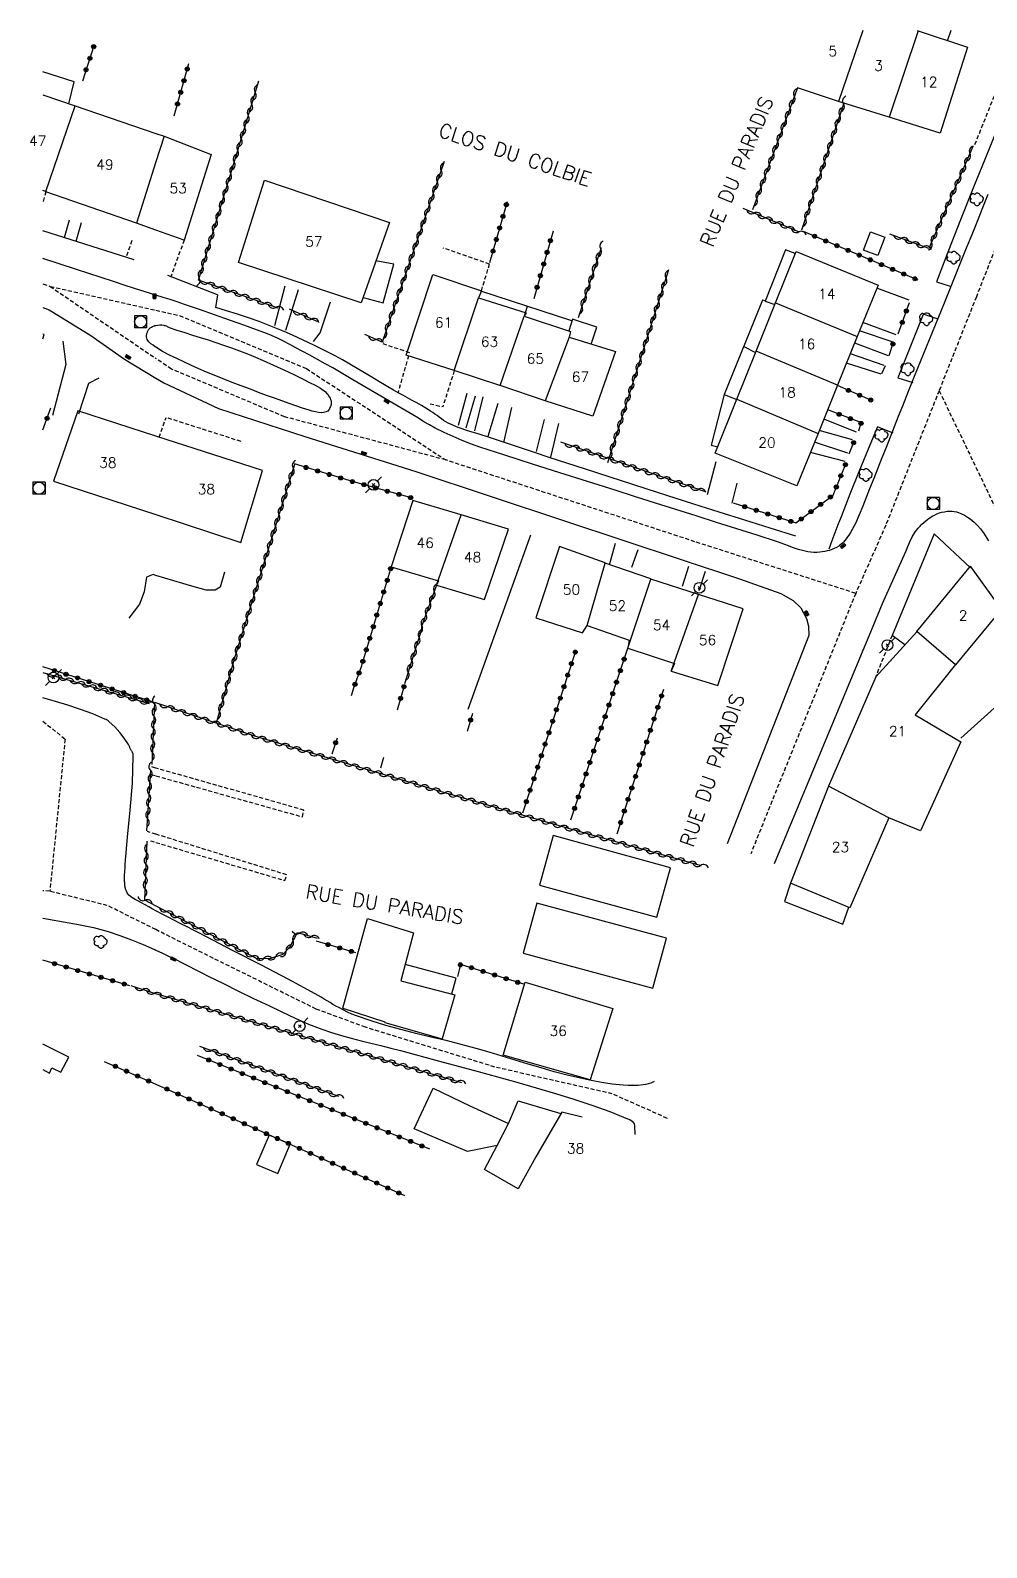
# Model space of a CAD drawing. Header units: millimetres. Extents: x 149998 to 151001, y 150999 to 152001.
# Drawn here: x 149998.4 to 150117, y 151811.9 to 152000 of the extents above; entities that cross this region are included whole.
import ezdxf
from ezdxf.enums import TextEntityAlignment as Align

# ---------------------------------------------------------------- set-up
doc = ezdxf.new("R2010")
doc.units = ezdxf.units.MM
doc.linetypes.add('DASHED', pattern=[0.75, 0.5, -0.25])
doc.layers.get('0').update_dxf_attribs({"linetype": 'CONTINUOUS'})
for name, color, linetype in [('W0001', 6, 'DASHED'), ('W0008', 7, 'CONTINUOUS'), ('W0014', 7, 'CONTINUOUS'), ('W0017', 7, 'CONTINUOUS'), ('W0101', 7, 'CONTINUOUS'), ('W0104', 1, 'CONTINUOUS'), ('W0112', 1, 'DASHED'), ('W0300', 7, 'CONTINUOUS'), ('W0310', 3, 'CONTINUOUS'), ('W0323', 7, 'CONTINUOUS'), ('W0401', 7, 'CONTINUOUS'), ('W0420', 7, 'CONTINUOUS'), ('W0473', 7, 'CONTINUOUS'), ('W0989', 7, 'CONTINUOUS'), ('W0991', 7, 'CONTINUOUS'), ('W1102', 7, 'CONTINUOUS')]:
    doc.layers.add(name, color=color, linetype=linetype)
doc.styles.get("Standard").update_dxf_attribs({"font": 'romans.shx', "width": 0.85})

# ---------------------------------------------------------------- blocks, each defined once
blk = doc.blocks.new('T420')
for p, q in [((0.75, 0.75), (-0.75, 0.75)), ((-0.75, 0.75), (-0.75, -0.75)), ((0.75, 0.75), (0.75, -0.75)), ((0.75, -0.75), (-0.75, -0.75))]:
    blk.add_line(p, q)
blk.add_ellipse((0, 0), major_axis=(-0.53, 0.53), ratio=1, start_param=3.926991, end_param=10.210176)
blk = doc.blocks.new('T401')
for p, q in [((-0.3, 0.3), (0, 0.3)), ((-0.3, -0.25), (-0.3, 0.3)), ((-0.3, 0.15), (0, 0.15)), ((-0.3, 0), (0, 0)), ((0, 0.3), (0, -0.25)), ((-0.3, -0.15), (0, -0.15)), ((-0.3, -0.25), (-0.3, -0.3)), ((-0.3, -0.3), (0, -0.3)), ((0, -0.3), (0, -0.25))]:
    blk.add_line(p, q)
blk = doc.blocks.new('T473')
for p, q in [((-0.166667, 0.166667), (0.166667, -0.166667)), ((-0.166667, -0.166667), (0.166667, 0.166667)), ((0.500001, 0.500001), (1.000002, 1.000002)), ((-1.000002, -1.000002), (-0.500001, -0.500001))]:
    blk.add_line(p, q)
blk.add_ellipse((0, 0), major_axis=(0.471405, 0.471405), ratio=1, start_param=5.4977871438, end_param=11.780972451)
blk = doc.blocks.new('T300')
for p, q in [((-0.8, 0.51), (-0.86, 0.34)), ((-0.86, 0.34), (-0.86, 0.17)), ((-0.86, 0.17), (-0.74, 0.06)), ((-0.69, 0.63), (-0.8, 0.51)), ((-0.8, -0.06), (-0.74, 0.06)), ((-0.74, 0.06), (-0.69, 0.11)), ((-0.57, 0.69), (-0.69, 0.63)), ((-0.46, 0.69), (-0.57, 0.69)), ((-0.29, 0.63), (-0.46, 0.69)), ((-0.29, 0.63), (-0.17, 0.74)), ((-0.23, 0.57), (-0.29, 0.63)), ((-0.17, 0.74), (-0.06, 0.8)), ((-0.06, 0.8), (0.06, 0.8)), ((0.06, 0.8), (0.23, 0.74)), ((0.23, 0.74), (0.34, 0.63)), ((0.34, 0.63), (0.4, 0.51)), ((0.46, 0.46), (0.34, 0.46)), ((0.4, 0.51), (0.4, 0.46)), ((0.57, 0.4), (0.46, 0.46)), ((0.57, 0.4), (0.69, 0.29)), ((0.69, 0.29), (0.74, 0.17)), ((0.74, 0.06), (0.69, -0.17)), ((0.74, 0.17), (0.74, 0.06)), ((-0.8, -0.17), (-0.8, -0.06)), ((-0.8, -0.23), (-0.8, -0.17)), ((-0.74, -0.34), (-0.8, -0.23)), ((-0.69, -0.4), (-0.74, -0.34)), ((-0.51, -0.46), (-0.69, -0.4)), ((-0.4, -0.46), (-0.51, -0.46)), ((-0.4, -0.46), (-0.34, -0.46)), ((-0.34, -0.46), (-0.34, -0.4)), ((-0.34, -0.51), (-0.34, -0.46)), ((-0.29, -0.63), (-0.34, -0.51)), ((-0.17, -0.74), (-0.29, -0.63)), ((-0.06, -0.8), (-0.17, -0.74)), ((0.06, -0.8), (-0.06, -0.8)), ((0.17, -0.74), (0.06, -0.8)), ((0.23, -0.69), (0.17, -0.74)), ((0.29, -0.46), (0.23, -0.46)), ((0.29, -0.63), (0.23, -0.69)), ((0.46, -0.4), (0.29, -0.46)), ((0.34, -0.51), (0.29, -0.63)), ((0.34, -0.51), (0.34, -0.46)), ((0.57, -0.34), (0.46, -0.4)), ((0.63, -0.29), (0.57, -0.34)), ((0.69, -0.17), (0.63, -0.29))]:
    blk.add_line(p, q)
blk = doc.blocks.new('t310o')
at = {"color": 0, "linetype": 'Continuous'}
for centre, start, end in [((-0.5, 0.38), 216.8699, 323.1304), ((0.5, -0.37), 36.8699, 143.1303)]:
    blk.add_arc(centre, 0.625, start, end, dxfattribs=at)
blk = doc.blocks.new('t323o')
at = {"color": 0, "linetype": 'Continuous'}
for radius in [0.25, 0.15]:
    blk.add_circle((0, 0), radius, dxfattribs=at)

msp = doc.modelspace()

# ---------------------------------------------------------------- linework, layer by layer
at = {"layer": 'W0001'}
for points in [[(150120.79, 151979.91), (150115.72, 151966.98), (150111.1, 151955.33)], [(150000, 151968.56), (150000.91, 151968.26)], [(150000.91, 151968.26), (150014, 151965.3)], [(150000.91, 151968.26), (150000.91, 151968.26), (150014, 151959.33)], [(150014, 151965.3), (150016.94, 151964.64), (150032.66, 151958.08), (150049.95, 151946.74)], [(150049.95, 151946.74), (150049.95, 151946.74), (150029.96, 151952.1), (150015.94, 151958.01), (150014, 151959.33)], [(150111.1, 151955.33), (150104.49, 151938.66), (150100.76, 151930.21)], [(150111.1, 151955.33), (150122.4, 151931.83), (150134.26, 151908.23), (150147.25, 151882.48), (150156.61, 151862.99), (150168.61, 151839.5), (150179.26, 151817.54), (150191.45, 151792.49), (150201.09, 151772.87), (150212.61, 151750.24), (150227.34, 151719.95), (150243.75, 151687.81), (150252.23, 151671)], [(150100.76, 151930.21), (150080.83, 151936.61), (150049.95, 151946.74)], [(150100.76, 151930.21), (150100.76, 151930.21), (150087.75, 151897.91)], [(150000, 151914.35), (150002.74, 151912.15), (150000.86, 151893.27)], [(150000.86, 151893.27), (150000, 151893.35)], [(150014, 151888.52), (150007.98, 151891.52), (150000.86, 151893.27)], [(150077.41, 151865.13), (150070.59, 151868.16), (150056.02, 151871.49), (150039.99, 151876.42), (150033.88, 151878.67), (150021.13, 151884.96), (150014, 151888.52)]]:
    msp.add_lwpolyline(points, dxfattribs=at)
at = {"layer": 'W0008'}
for points in [[(150117.15, 151979.64), (150116.48, 151977.98), (150115.81, 151976.32), (150115.14, 151974.66), (150114.47, 151973), (150113.8, 151971.34), (150113.13, 151969.68), (150112.46, 151968.02), (150111.72, 151966.2), (150110.98, 151964.37), (150110.24, 151962.55), (150109.5, 151960.72), (150108.76, 151958.9), (150108.02, 151957.07), (150107.28, 151955.25), (150106.55, 151953.42), (150106.04, 151952.14), (150105.53, 151950.86), (150105.03, 151949.57), (150104.53, 151948.29), (150104.02, 151947.01), (150103.52, 151945.72), (150103.01, 151944.44), (150102.49, 151943.16), (150102.07, 151942.08), (150101.64, 151941), (150101.2, 151939.93), (150100.72, 151938.87), (150100.54, 151938.5), (150100.34, 151938.13), (150100.13, 151937.77), (150099.91, 151937.42), (150099.76, 151937.2), (150099.6, 151936.97), (150099.43, 151936.76), (150099.25, 151936.56), (150099.11, 151936.42), (150098.97, 151936.29), (150098.81, 151936.17), (150098.65, 151936.07), (150098.38, 151935.91), (150098.09, 151935.77), (150097.8, 151935.65), (150097.5, 151935.54), (150097.21, 151935.46), (150096.92, 151935.4), (150096.62, 151935.35), (150096.32, 151935.31), (150095.94, 151935.29), (150095.56, 151935.29), (150095.18, 151935.31), (150094.81, 151935.36), (150094.32, 151935.46), (150093.84, 151935.59), (150093.37, 151935.74), (150092.91, 151935.91), (150092.45, 151936.09), (150091.99, 151936.27), (150091.53, 151936.44), (150091.06, 151936.6), (150088.55, 151937.41), (150086.03, 151938.21), (150083.52, 151939.01), (150081, 151939.81), (150078.48, 151940.6), (150075.96, 151941.39), (150073.45, 151942.19), (150070.93, 151942.98), (150067.51, 151944.07), (150064.09, 151945.15), (150060.68, 151946.24), (150057.26, 151947.34), (150056.23, 151947.67), (150055.19, 151948), (150054.15, 151948.34), (150053.12, 151948.71), (150051.98, 151949.16), (150050.85, 151949.65), (150049.73, 151950.16), (150048.62, 151950.7), (150047.92, 151951.09), (150047.23, 151951.49), (150046.54, 151951.91), (150045.85, 151952.32), (150043.37, 151953.77), (150040.88, 151955.23), (150038.4, 151956.69), (150035.92, 151958.15)], [(150014, 151967.18), (150012.69, 151967.6), (150011.37, 151968.01), (150010.06, 151968.42), (150008.75, 151968.85), (150004.16, 151970.34), (150000, 151971.71)], [(150035.92, 151958.15), (150034.98, 151958.68), (150034.03, 151959.2), (150033.09, 151959.72), (150032.14, 151960.23), (150031.37, 151960.65), (150030.61, 151961.07), (150029.84, 151961.47), (150029.06, 151961.85), (150028.06, 151962.28), (150027.05, 151962.67), (150026.03, 151963.03), (150025.01, 151963.4), (150023.15, 151964.08), (150021.28, 151964.74), (150019.41, 151965.4), (150017.54, 151966.03), (150016.66, 151966.33), (150015.77, 151966.62), (150014.89, 151966.9), (150014, 151967.18)], [(150000, 151965.64), (150000.79, 151965.35), (150005.95, 151962.19), (150010.1, 151959.25), (150014, 151956.89)], [(150014, 151960.72), (150013.99, 151960.73), (150013.98, 151960.73), (150013.97, 151960.74), (150013.96, 151960.74), (150013.95, 151960.75), (150013.95, 151960.76), (150013.94, 151960.76), (150013.93, 151960.77), (150013.65, 151960.96), (150013.38, 151961.15), (150013.12, 151961.39), (150012.93, 151961.68), (150012.87, 151961.84), (150012.86, 151962), (150012.86, 151962.16), (150012.89, 151962.32), (150012.9, 151962.41), (150012.92, 151962.5), (150012.95, 151962.58), (150012.98, 151962.67), (150013.02, 151962.75), (150013.06, 151962.83), (150013.11, 151962.91), (150013.16, 151962.98), (150013.29, 151963.11), (150013.44, 151963.22), (150013.6, 151963.3), (150013.77, 151963.37), (150013.83, 151963.39), (150013.89, 151963.4), (150013.94, 151963.42), (150014, 151963.43)], [(150014, 151963.43), (150014.25, 151963.47), (150014.5, 151963.49), (150014.75, 151963.48), (150014.99, 151963.45), (150015.08, 151963.43), (150015.17, 151963.4), (150015.26, 151963.37), (150015.34, 151963.33), (150015.42, 151963.29), (150015.5, 151963.25), (150015.58, 151963.22), (150015.67, 151963.18)], [(150015.67, 151963.18), (150016.62, 151962.85), (150017.58, 151962.53), (150018.55, 151962.22), (150019.51, 151961.92), (150020.48, 151961.62), (150021.44, 151961.31), (150022.4, 151960.99), (150023.36, 151960.65), (150024.36, 151960.28), (150025.35, 151959.89), (150026.34, 151959.48), (150027.32, 151959.07), (150028.59, 151958.51), (150029.86, 151957.93), (150031.12, 151957.33), (150032.36, 151956.7), (150033.04, 151956.36), (150033.73, 151956.02), (150034.41, 151955.64), (150035.03, 151955.18), (150035.17, 151955.03), (150035.3, 151954.88), (150035.42, 151954.71), (150035.52, 151954.54), (150035.6, 151954.39), (150035.67, 151954.23), (150035.72, 151954.06), (150035.75, 151953.88), (150035.75, 151953.75), (150035.73, 151953.63), (150035.69, 151953.5), (150035.64, 151953.38), (150035.58, 151953.23), (150035.51, 151953.08), (150035.42, 151952.93), (150035.3, 151952.81), (150035.13, 151952.71), (150034.95, 151952.65), (150034.77, 151952.61), (150034.58, 151952.59), (150034.17, 151952.61), (150033.78, 151952.7), (150033.39, 151952.81), (150033.01, 151952.92), (150032.18, 151953.17), (150031.36, 151953.45), (150030.54, 151953.74), (150029.73, 151954.03), (150028.72, 151954.39), (150027.72, 151954.75), (150026.72, 151955.12), (150025.72, 151955.5), (150024.59, 151955.92), (150023.46, 151956.35), (150022.34, 151956.79), (150021.22, 151957.24), (150020.28, 151957.64), (150019.33, 151958.04), (150018.4, 151958.46), (150017.47, 151958.9), (150016.59, 151959.32), (150015.7, 151959.74), (150014.83, 151960.2), (150014, 151960.72)], [(150014, 151956.89), (150014.99, 151956.29), (150021.78, 151953.13), (150032.45, 151949.66), (150046.25, 151945.3), (150064.64, 151939.18), (150086.35, 151931.99), (150091.5, 151930.21), (150093.02, 151929.33), (150093.94, 151928.4), (150094.65, 151927.1), (150094.92, 151926.16), (150094.97, 151924.97), (150084.84, 151899.17)], [(150090.68, 151896.71), (150102.74, 151925.63), (150104.08, 151928.93), (150105.54, 151932.17), (150106.98, 151935.41), (150107.23, 151936), (150107.48, 151936.61), (150107.75, 151937.2), (150108.08, 151937.76), (150108.28, 151938.04), (150108.5, 151938.29), (150108.74, 151938.54), (150108.98, 151938.77), (150109.21, 151938.99), (150109.44, 151939.2), (150109.69, 151939.4), (150109.95, 151939.59), (150110.23, 151939.76), (150110.52, 151939.92), (150110.82, 151940.05), (150111.14, 151940.17), (150111.46, 151940.26), (150111.79, 151940.33), (150112.12, 151940.38), (150112.46, 151940.39), (150112.72, 151940.38), (150112.98, 151940.35), (150113.24, 151940.3), (150113.49, 151940.23), (150113.88, 151940.07), (150114.26, 151939.89), (150114.63, 151939.67), (150114.97, 151939.43), (150115.43, 151939.05), (150115.85, 151938.64), (150116.25, 151938.2), (150116.61, 151937.73), (150117.24, 151936.72)], [(150014, 151890.86), (150013.56, 151891.1), (150013.12, 151891.34), (150012.68, 151891.58), (150012.24, 151891.83), (150011.84, 151892.04), (150011.43, 151892.25), (150011.03, 151892.49), (150010.67, 151892.79), (150010.54, 151892.94), (150010.43, 151893.1), (150010.34, 151893.28), (150010.27, 151893.46), (150010.19, 151893.74), (150010.16, 151894.02), (150010.14, 151894.3), (150010.13, 151894.59), (150010.12, 151894.84), (150010.12, 151895.1), (150010.13, 151895.35), (150010.15, 151895.61), (150010.16, 151895.86), (150010.18, 151896.12), (150010.2, 151896.37), (150010.21, 151896.63), (150010.47, 151899.98), (150010.81, 151903.32), (150011.09, 151906.68), (150011.2, 151910.04), (150011.2, 151910.11), (150011.2, 151910.18), (150011.19, 151910.24), (150011.18, 151910.31), (150011.15, 151910.38), (150011.12, 151910.44), (150011.09, 151910.51), (150011.05, 151910.57), (150011.01, 151910.63), (150010.98, 151910.69), (150010.94, 151910.75), (150010.91, 151910.81), (150010.87, 151910.89), (150010.83, 151910.98), (150010.79, 151911.06), (150010.76, 151911.14), (150010.72, 151911.23), (150010.68, 151911.31), (150010.64, 151911.39), (150010.59, 151911.47), (150010.08, 151912.24), (150009.52, 151912.97), (150008.9, 151913.66), (150008.23, 151914.3), (150008.1, 151914.4), (150007.96, 151914.48), (150007.82, 151914.56), (150007.67, 151914.63), (150006.18, 151915.27), (150004.65, 151915.83), (150003.1, 151916.33), (150001.54, 151916.8), (150000, 151917.24)], [(150000, 151889.94), (150000.71, 151889.81), (150002.56, 151889.49), (150004.42, 151889.15), (150006.26, 151888.77), (150008.08, 151888.29), (150009.55, 151887.81), (150011, 151887.26), (150012.42, 151886.67), (150013.83, 151886.05), (150013.88, 151886.03), (150013.92, 151886.01), (150013.96, 151886), (150014, 151885.98)], [(150075.78, 151869.68), (150075.36, 151869.49), (150075.05, 151869.4), (150074.74, 151869.34), (150074.43, 151869.29), (150073.8, 151869.22), (150073.17, 151869.19), (150072.55, 151869.2), (150071.92, 151869.23), (150070.59, 151869.36), (150069.26, 151869.56), (150067.95, 151869.81), (150066.64, 151870.09), (150065, 151870.48), (150063.37, 151870.91), (150061.75, 151871.37), (150060.14, 151871.86), (150058.53, 151872.35), (150056.92, 151872.84), (150055.31, 151873.33), (150053.7, 151873.79), (150051.84, 151874.29), (150049.98, 151874.76), (150048.11, 151875.21), (150046.25, 151875.66), (150044.38, 151876.14), (150042.53, 151876.65), (150040.68, 151877.21), (150038.86, 151877.83), (150038.31, 151878.06), (150037.77, 151878.3), (150037.23, 151878.57), (150036.7, 151878.85), (150036.33, 151879.05), (150035.96, 151879.26), (150035.59, 151879.48), (150035.22, 151879.7), (150034.86, 151879.92), (150034.49, 151880.14), (150034.13, 151880.36), (150033.76, 151880.57), (150030.39, 151882.39), (150027, 151884.16), (150023.6, 151885.91), (150020.2, 151887.67), (150019.43, 151888.07), (150018.65, 151888.47), (150017.87, 151888.86), (150017.1, 151889.26), (150016.32, 151889.65), (150015.54, 151890.05), (150014.77, 151890.45), (150014, 151890.86)], [(150014, 151885.98), (150014.83, 151885.6), (150015.64, 151885.21), (150016.46, 151884.81), (150017.27, 151884.4), (150018.07, 151883.99), (150018.88, 151883.58), (150019.69, 151883.17), (150020.5, 151882.77), (150022.37, 151881.84), (150024.24, 151880.91), (150026.11, 151879.99), (150028, 151879.1), (150029.63, 151878.33), (150031.26, 151877.55), (150032.91, 151876.82), (150034.59, 151876.17), (150035.79, 151875.76), (150037, 151875.4), (150038.22, 151875.06), (150039.45, 151874.75), (150040.67, 151874.45), (150041.9, 151874.15), (150043.12, 151873.84), (150044.34, 151873.52), (150049.15, 151872.22), (150053.96, 151870.94), (150058.77, 151869.62), (150063.54, 151868.2), (150065.8, 151867.49), (150068.04, 151866.76), (150070.27, 151865.97), (150072.47, 151865.08), (150072.62, 151865.03), (150072.78, 151864.97), (150072.94, 151864.88), (150073.07, 151864.76), (150073.19, 151864.61), (150073.29, 151864.43), (150073.35, 151864.24), (150073.37, 151863.11)]]:
    msp.add_lwpolyline(points, dxfattribs=at)
at = {"layer": 'W0014'}
for points in [[(150121.93, 151996.45), (150120.63, 151993.39), (150119.35, 151990.33), (150118.09, 151987.26), (150116.84, 151984.19), (150115.29, 151980.36), (150113.77, 151976.53), (150112.26, 151972.69), (150110.77, 151968.84)], [(150011.33, 151971.56), (150000, 151975.15)], [(150021.64, 151967.23), (150015.48, 151969.62)], [(150110.77, 151968.84), (150112.48, 151968.29)], [(150021.42, 151965.63), (150021.67, 151967.23)], [(150093.33, 151937.3), (150090.16, 151938.28), (150087, 151939.26), (150083.84, 151940.26), (150080.68, 151941.26), (150076.2, 151942.7), (150071.72, 151944.14), (150067.25, 151945.6), (150062.78, 151947.06), (150060.93, 151947.68), (150059.07, 151948.29), (150057.21, 151948.91), (150055.36, 151949.54), (150054.08, 151949.94), (150052.78, 151950.33), (150051.49, 151950.77), (150050.25, 151951.31), (150049.95, 151951.47), (150049.67, 151951.65), (150049.4, 151951.84), (150049.13, 151952.04), (150048.86, 151952.24), (150048.6, 151952.44), (150048.33, 151952.63), (150048.05, 151952.81), (150047.49, 151953.16), (150046.92, 151953.49), (150046.34, 151953.81), (150045.76, 151954.13), (150045.19, 151954.44), (150044.61, 151954.76), (150044.03, 151955.08), (150043.46, 151955.4), (150042.55, 151955.93), (150041.65, 151956.47), (150040.76, 151957.01), (150039.86, 151957.55), (150038.96, 151958.09), (150038.06, 151958.62), (150037.14, 151959.14), (150036.22, 151959.64), (150034.92, 151960.32), (150033.6, 151960.97), (150032.27, 151961.6), (150030.92, 151962.21), (150029.9, 151962.66), (150028.88, 151963.08), (150027.84, 151963.5), (150026.8, 151963.89), (150025.47, 151964.36), (150024.12, 151964.81), (150022.77, 151965.23), (150021.42, 151965.63)], [(150109.13, 151964.79), (150105.97, 151956.93)], [(150110.98, 151964.19), (150109.13, 151964.81)], [(150105.97, 151956.93), (150107.83, 151956.33)], [(150103.47, 151950.85), (150102.3, 151948.08), (150101.16, 151945.29), (150100.03, 151942.5), (150098.94, 151939.7), (150098.55, 151938.7), (150098.18, 151937.7), (150097.81, 151936.7), (150097.45, 151935.69)], [(150105.4, 151950.05), (150103.47, 151950.85)]]:
    msp.add_lwpolyline(points, dxfattribs=at)
at = {"layer": 'W0017'}
for points in [[(150002.69, 151974.3), (150003.3, 151976.53)], [(150004.11, 151973.85), (150004.8, 151976.19)], [(150028.77, 151963.41), (150030.03, 151968.31)], [(150031.65, 151967.84), (150030.08, 151962.81)], [(150107.38, 151966.57), (150103.38, 151968.02)], [(150033.53, 151961.41), (150034.38, 151962.49), (150035.65, 151966.35)], [(150105.77, 151962.26), (150101.66, 151963.77)], [(150002.45, 151961.47), (150002.82, 151958.56), (150001.17, 151952.27)], [(150105.4, 151961.33), (150101.24, 151962.77)], [(150104.3, 151958.47), (150100.1, 151959.91)], [(150104.81, 151959.64), (150100.64, 151961.24)], [(150103.9, 151957.36), (150099.63, 151958.75)], [(150006.91, 151956.88), (150005.65, 151956.23), (150004.43, 151952.4)], [(150052.57, 151955), (150051.48, 151951.03)], [(150053.58, 151954.67), (150052.43, 151950.7)], [(150053.55, 151950.37), (150054.56, 151954.56)], [(150055.19, 151949.7), (150056.43, 151953.78)], [(150057.14, 151948.89), (150058.15, 151953.25)], [(150061.19, 151947.78), (150062.18, 151951.78)], [(150062.96, 151947.09), (150063.94, 151951.25)], [(150100.36, 151949.22), (150096.25, 151950.4)], [(150100.86, 151950.2), (150096.81, 151951.8)], [(150099.78, 151947.59), (150095.66, 151948.96)], [(150082.39, 151942.45), (150083.45, 151946.56)], [(150099.46, 151946.56), (150095.14, 151947.67)], [(150085.46, 151941.37), (150086.08, 151943.87)], [(150070.23, 151933.76), (150070.98, 151936.43)], [(150073.75, 151935.62), (150072.98, 151933.41)], [(150079.3, 151931.08), (150080.09, 151933.57)], [(150014, 151932.44), (150013.66, 151932.55), (150012.84, 151932.2), (150012.53, 151930.4), (150011.98, 151928.88), (150010.66, 151927.14)], [(150022.49, 151932.84), (150021.96, 151930.99), (150021.36, 151930.59), (150020.22, 151930.62), (150018.45, 151931.09), (150014, 151932.44)], [(150081.34, 151930.55), (150082.15, 151932.95)], [(150124.54, 151921.41), (150121.7, 151919.35), (150113.8, 151912.27)]]:
    msp.add_lwpolyline(points, dxfattribs=at)
at = {"layer": 'W0101'}
for points in [[(150108.49, 151999.96), (150114.63, 151997.9), (150111.23, 151987.24), (150104.92, 151989.22)], [(150108.38, 152000), (150108.49, 151999.96)], [(150000, 151992), (150003.98, 151990.64)], [(150098.61, 151991.2), (150093.53, 151992.86)], [(150003.98, 151990.64), (150014, 151987.22)], [(150104.92, 151989.22), (150098.61, 151991.2)], [(150014, 151987.22), (150015.01, 151986.87)], [(150015.01, 151986.87), (150020.86, 151984.61), (150017.53, 151974.01)], [(150000.35, 151980.02), (150000, 151980.14)], [(150011.59, 151976.09), (150000.37, 151980), (150000.35, 151980.02)], [(150014, 151975.24), (150011.59, 151976.09)], [(150017.53, 151974.01), (150014, 151975.24)], [(150090.82, 151966.21), (150093.37, 151972.59), (150103.55, 151968.43)], [(150050.98, 151957.82), (150050.98, 151957.85), (150045.05, 151959.74), (150048.33, 151969.75), (150054.36, 151967.71), (150053.98, 151966.85)], [(150103.55, 151968.43), (150100.96, 151962.05)], [(150053.98, 151966.85), (150059.9, 151964.99), (150059.68, 151964.56)], [(150088.41, 151960.22), (150090.82, 151966.21)], [(150059.68, 151964.56), (150065.4, 151962.68), (150065.23, 151961.95)], [(150000.15, 151962.29), (150000, 151962.34)], [(150000, 151961.75), (150000.15, 151962.29)], [(150065.23, 151961.95), (150070.97, 151960.17), (150068.18, 151952.16)], [(150100.96, 151962.05), (150098.52, 151956.02)], [(150086.02, 151954.26), (150088.41, 151960.22)], [(150056.69, 151955.96), (150056.66, 151955.96), (150050.98, 151957.82)], [(150062.28, 151954.06), (150056.69, 151955.96)], [(150098.52, 151956.02), (150096.09, 151950.01)], [(150068.18, 151952.16), (150062.28, 151954.06)], [(150096.09, 151950.01), (150093.47, 151943.53), (150083.35, 151947.6), (150086.02, 151954.26)], [(150014, 151949.7), (150004.32, 151952.84), (150001.31, 151944.13), (150014, 151939.98)], [(150027.22, 151945.42), (150014, 151949.7)], [(150014, 151939.98), (150024.54, 151936.53), (150027.22, 151945.42)], [(150045.87, 151941.72), (150043.18, 151933.48), (150049.03, 151931.74), (150048.8, 151931.22)], [(150051.83, 151939.93), (150045.87, 151941.72)], [(150057.7, 151938.16), (150051.83, 151939.93)], [(150048.8, 151931.22), (150054.76, 151929.46), (150057.7, 151938.16)], [(150064.03, 151936.03), (150061.12, 151927.16), (150066.91, 151925.32), (150067.46, 151926.24)], [(150069.72, 151933.94), (150069.72, 151933.99), (150064.03, 151936.03)], [(150075.37, 151931.97), (150075.37, 151932), (150069.72, 151933.94)], [(150108.34, 151925.48), (150115.01, 151933.58)], [(150118.83, 151928.25), (150115.01, 151933.58)], [(150081.29, 151930.07), (150075.37, 151931.97)], [(150086.8, 151928.29), (150081.29, 151930.07)], [(150077.89, 151920.58), (150083.66, 151918.77), (150086.8, 151928.29)], [(150118.83, 151928.25), (150113.13, 151921.34)], [(150067.46, 151926.24), (150072.68, 151924.39), (150072.51, 151923.41)], [(150103.24, 151919.88), (150108.34, 151925.45), (150108.34, 151925.48)], [(150072.51, 151923.41), (150078.31, 151921.51), (150077.89, 151920.58)], [(150113.13, 151921.34), (150113.13, 151921.37), (150108.14, 151915.14), (150113.79, 151911.81), (150108.8, 151900.77), (150104.86, 151902.4)], [(150103.24, 151919.88), (150097.4, 151906.3)], [(150097.4, 151906.3), (150092.69, 151894.28)], [(150104.86, 151902.4), (150100.05, 151891.22), (150092.69, 151894.28)], [(150057.07, 151872.95), (150059.79, 151882.03), (150070.67, 151878.74), (150067.84, 151869.91)], [(150067.84, 151869.91), (150057.07, 151872.95)], [(150066.84, 151865.26), (150064.33, 151865.9), (150061.11, 151860.36), (150061.11, 151860.36)], [(150061.11, 151860.36), (150061.11, 151860.36), (150058.9, 151856.41)]]:
    msp.add_lwpolyline(points, dxfattribs=at)
msp.add_lwpolyline([(150039.46, 151966.23), (150024.23, 151971.24), (150027.48, 151981.42), (150042.95, 151976.16)], close=True, dxfattribs=at)
at = {"layer": 'W0104'}
for points in [[(150003.2, 151990.9), (150003.89, 151993.6), (150000, 151994.85)], [(150093.26, 151972.32), (150092.07, 151972.78), (150089.55, 151966.42)], [(150039.7, 151966.9), (150042.18, 151966.23), (150043.52, 151971.03), (150041.28, 151971.41), (150041.28, 151971.41)], [(150067.96, 151961.1), (150068.66, 151963.2), (150065.64, 151964.18), (150065.58, 151963.97), (150054.3, 151967.67)], [(150060.05, 151965.78), (150059.68, 151964.56)], [(150089.55, 151966.42), (150089.55, 151966.48), (150089.22, 151966.56), (150084.45, 151954.84)], [(150089.55, 151966.42), (150090.74, 151966.03)], [(150065.64, 151964.18), (150065.2, 151962.74)], [(150086.88, 151960.82), (150088.36, 151960.08)], [(150084.45, 151954.84), (150082.84, 151948.59), (150083.67, 151948.38)], [(150084.45, 151954.84), (150086.01, 151954.23)], [(150115.01, 151933.58), (150115, 151933.37), (150110.47, 151937.57), (150105.27, 151924.98)], [(150106.85, 151923.82), (150105.27, 151924.98)], [(150092.69, 151894.28), (150091.95, 151892.02), (150099.15, 151889.2), (150099.89, 151891.29)], [(150037.18, 151878.8), (150040.24, 151889.9), (150045.94, 151888.14), (150044.39, 151882.18), (150051.08, 151880.46), (150049.51, 151874.99)], [(150050.68, 151880.56), (150051.24, 151882.52), (150044.92, 151884.22)], [(150037.18, 151878.8), (150042.38, 151877.11)], [(150042.38, 151877.01), (150042.38, 151877.11)], [(150042.38, 151877.01), (150049.51, 151874.99)], [(150000, 151871.2), (150000.83, 151870.71), (150001.1, 151871.37), (150002.2, 151870.86), (150003.23, 151872.7), (150000, 151874.34)], [(150056.32, 151861.75), (150052.63, 151861), (150046.01, 151863.84), (150048.36, 151868.87), (150052.93, 151866.7), (150057.71, 151864.51)], [(150056.32, 151861.75), (150057.71, 151864.51), (150058.91, 151867.32), (150064.22, 151865.72), (150064.22, 151865.72)], [(150058.9, 151856.41), (150058.9, 151856.41), (150054.74, 151858.8), (150056.32, 151861.75)]]:
    msp.add_lwpolyline(points, dxfattribs=at)
for points in [[(150104.36, 151974.38), (150103.5, 151972.07), (150101.73, 151972.73), (150102.59, 151975.04)], [(150077.79, 151896.19), (150063.24, 151900.2), (150061.55, 151894.05), (150076.1, 151890.05)], [(150077.3, 151887.48), (150061.23, 151891.82), (150059.55, 151885.6), (150075.63, 151881.26)], [(150029.11, 151858.29), (150030.67, 151861.94), (150028.04, 151863.06), (150026.48, 151859.41)]]:
    msp.add_lwpolyline(points, close=True, dxfattribs=at)
at = {"layer": 'W0112'}
for points in [[(150115.54, 151985.84), (150118.54, 151993.35)], [(150000.38, 151979.99), (150000, 151978.75)], [(150011.03, 151973.93), (150010.33, 151971.97)], [(150017.5, 151974.01), (150015.88, 151969.52)], [(150054.36, 151967.71), (150055.37, 151971.03), (150049.63, 151973)], [(150042.12, 151961.16), (150045.46, 151960.08)], [(150045.33, 151959.67), (150044.02, 151955.15)], [(150051, 151957.82), (150049.57, 151953.33)], [(150014.43, 151949.56), (150015.26, 151952.01)], [(150024.56, 151949.03), (150015.26, 151952.01)], [(150047.99, 151953.72), (150049.49, 151953.36)], [(150105.27, 151924.98), (150103.24, 151919.88)], [(150014, 151908.55), (150013.42, 151908.71)], [(150013.42, 151907.76), (150014, 151907.59)], [(150014, 151907.59), (150032.16, 151902.51), (150032.36, 151903.33), (150014, 151908.55)], [(150014, 151900.35), (150012.95, 151900.67)], [(150013.33, 151899.53), (150014, 151899.33)], [(150014, 151899.33), (150030, 151894.61), (150030.22, 151895.32), (150014, 151900.35)]]:
    msp.add_lwpolyline(points, dxfattribs=at)
at = {"layer": 'W0300'}
msp.add_lwpolyline([(150060.44, 151937.44), (150052.67, 151915.83)], dxfattribs=at)
at = {"layer": 'W0310'}
for points in [[(150112.56, 152000), (150112.11, 151998.66)], [(150029.16, 151965.57), (150019.28, 151969.05), (150026.76, 151993.73)], [(150093.53, 151992.89), (150087.97, 151977.75)], [(150099.28, 151990.99), (150094.06, 151975.22)], [(150115.3, 151985.6), (150109.83, 151972.95), (150104.99, 151974.75)], [(150049.76, 151983.75), (150042.04, 151961.35)], [(150093.8, 151974.97), (150086.8, 151977.93)], [(150069.19, 151973.06), (150066.34, 151964.35)], [(150077.56, 151970.31), (150069.99, 151946.4)], [(150034.1, 151963.86), (150030.57, 151965.43)], [(150042.04, 151961.35), (150039.92, 151962.29)], [(150082.02, 151942.82), (150064.21, 151948.94)], [(150031.18, 151946.2), (150023.81, 151922.34), (150021.48, 151914.13)], [(150048.8, 151931.22), (150046.94, 151926.11), (150046.94, 151925.73), (150044.83, 151919.01)], [(150000, 151920.4), (150013.17, 151916.55)], [(150014, 151916.63), (150013.82, 151916.69), (150013.51, 151908.98)], [(150081.66, 151896.44), (150066.02, 151900.8), (150049.42, 151905.62), (150026.28, 151912.49), (150014, 151916.63)], [(150013.35, 151908.27), (150012.86, 151900.79)], [(150012.88, 151899.48), (150012.59, 151892.2), (150014, 151891.47)], [(150014, 151891.47), (150026.44, 151884.97), (150028.13, 151884.96), (150029.77, 151885.49), (150030.67, 151886.44), (150031.58, 151888.18), (150034, 151887.46)], [(150014, 151880.57), (150013.83, 151880.62), (150010.95, 151881.57)], [(150051.94, 151869.55), (150014, 151880.57)], [(150036.68, 151867.83), (150019.44, 151874.04)]]:
    msp.add_lwpolyline(points, dxfattribs=at)
at = {"layer": 'W0323'}
for points in [[(150006.32, 151998.06), (150004.89, 151993.69)], [(150016.27, 151989.42), (150018.09, 151995.9)], [(150057.55, 151978.75), (150055.38, 151971.18)], [(150063.25, 151975.09), (150060.85, 151966.71)], [(150108.51, 151969.03), (150094.29, 151975.07)], [(150106.02, 151962.38), (150107.43, 151966.27)], [(150104.9, 151959.69), (150105.45, 151961.35)], [(150103.99, 151957.46), (150104.46, 151958.47)], [(150102.64, 151954.16), (150098.5, 151955.96)], [(150000, 151950.49), (150000.99, 151953.2)], [(150101.13, 151950.34), (150101.44, 151951.35), (150101.41, 151951.38), (150097.3, 151952.94)], [(150099.95, 151947.49), (150100.61, 151949.15)], [(150045.68, 151942.05), (150038.5, 151944.03), (150031.18, 151946.25)], [(150085.57, 151941.41), (150093.35, 151938.93), (150097.95, 151942.39), (150099.56, 151946.35)], [(150043.18, 151933.48), (150039.46, 151921.11), (150038.52, 151918.44), (150038.21, 151917.51)], [(150066.02, 151923.02), (150059.47, 151902.95)], [(150065.44, 151902.12), (150072.51, 151923.41)], [(150013.58, 151916.77), (150000, 151921.09)], [(150044.83, 151918.88), (150043.93, 151915.74)], [(150076.94, 151918.3), (150071.16, 151900.37)], [(150053.26, 151915.33), (150052.59, 151913.07)], [(150036.46, 151912.24), (150035.81, 151910.28)], [(150042.24, 151909.86), (150041.86, 151908.54)], [(150038.78, 151885.66), (150033.91, 151887.09)], [(150010.79, 151881.56), (150000, 151884.72)], [(150059.73, 151881.72), (150051.77, 151884.22), (150051.4, 151882.7)], [(150047.98, 151861.31), (150019.16, 151872.92)], [(150007.61, 151872.19), (150014, 151869.36)], [(150014, 151869.36), (150020.03, 151866.68), (150044.81, 151855.58)]]:
    msp.add_lwpolyline(points, dxfattribs=at)
at = {"layer": 'W1102'}
for points in [[(150101.64, 152000), (150098.61, 151991.2)], [(150108.49, 151999.96), (150104.92, 151989.22)], [(150000.35, 151980.02), (150003.98, 151990.64)], [(150015.01, 151986.87), (150014, 151983.68)], [(150014, 151983.68), (150011.59, 151976.09)], [(150050.98, 151957.82), (150053.98, 151966.85)], [(150090.82, 151966.21), (150100.96, 151962.05)], [(150056.69, 151955.96), (150059.68, 151964.56)], [(150065.23, 151961.95), (150062.28, 151954.06)], [(150098.52, 151956.02), (150088.41, 151960.22)], [(150086.02, 151954.26), (150096.09, 151950.01)], [(150048.8, 151931.22), (150051.83, 151939.93)], [(150067.46, 151926.24), (150069.72, 151933.94)], [(150072.51, 151923.41), (150075.37, 151931.97)], [(150077.89, 151920.58), (150081.29, 151930.07)], [(150113.13, 151921.34), (150108.34, 151925.48)], [(150104.86, 151902.4), (150097.4, 151906.3)]]:
    msp.add_lwpolyline(points, dxfattribs=at)

# ---------------------------------------------------------------- block references
at = {"layer": 'W0300'}
for p in [(150115.81, 151979.04), (150112.92, 151971.82), (150109.55, 151964.19), (150107.23, 151957.99), (150103.99, 151949.77), (150102.04, 151944.88), (150007.19, 151886.99)]:
    msp.add_blockref('T300', p, dxfattribs=at)
at = {"layer": 'W0310'}
for p, rotation in [((150026.33, 151992.29), 73.11768882687393), ((150025.89, 151990.86), 73.11768882687393), ((150092.62, 151990.42), 249.838802324928), ((150093.14, 151991.83), 249.838802324928), ((150099.24, 151990.88), 251.6981295102381), ((150025.46, 151989.42), 73.11768882687393), ((150092.1, 151989.01), 249.838802324928), ((150098.77, 151989.46), 251.6981295102381), ((150025.02, 151987.98), 73.11768882687393), ((150091.59, 151987.6), 249.838802324928), ((150097.83, 151986.61), 251.6981295102381), ((150098.3, 151988.03), 251.6981295102381), ((150024.15, 151985.11), 73.11768882687393), ((150024.59, 151986.55), 73.11768882687393), ((150090.55, 151984.79), 249.838802324928), ((150091.07, 151986.19), 249.838802324928), ((150097.36, 151985.19), 251.6981295102381), ((150114.92, 151984.73), 246.6491189107444), ((150023.71, 151983.68), 73.11768882687393), ((150090.04, 151983.38), 249.838802324928), ((150096.89, 151983.76), 251.6981295102381), ((150114.33, 151983.35), 246.6491189107444), ((150023.28, 151982.24), 73.11768882687393), ((150048.88, 151981.21), 250.9919575995937), ((150049.37, 151982.62), 250.9919575995937), ((150089.52, 151981.97), 249.838802324928), ((150096.42, 151982.34), 251.6981295102381), ((150113.73, 151981.97), 246.6491189107444), ((150022.41, 151979.37), 73.11768882687393), ((150022.84, 151980.81), 73.11768882687393), ((150048.39, 151979.79), 250.9919575995937), ((150088.48, 151979.15), 249.838802324928), ((150089, 151980.56), 249.838802324928), ((150095.47, 151979.49), 251.6981295102381), ((150095.95, 151980.91), 251.6981295102381), ((150112.54, 151979.22), 246.6491189107444), ((150113.14, 151980.6), 246.6491189107444), ((150021.97, 151977.94), 73.11768882687393), ((150047.9, 151978.37), 250.9919575995937), ((150095, 151978.07), 251.6981295102381), ((150111.95, 151977.84), 246.6491189107444), ((150021.54, 151976.5), 73.11768882687393), ((150046.93, 151975.53), 250.9919575995937), ((150047.41, 151976.95), 250.9919575995937), ((150088.18, 151977.35), 157.0398965344517), ((150089.56, 151976.76), 157.0398965344517), ((150090.94, 151976.18), 157.0398965344517), ((150094.53, 151976.64), 251.6981295102381), ((150111.35, 151976.47), 246.6491189107444), ((150020.67, 151973.63), 73.11768882687393), ((150021.1, 151975.07), 73.11768882687393), ((150046.44, 151974.11), 250.9919575995937), ((150092.32, 151975.59), 157.0398965344517), ((150093.71, 151975.01), 157.0398965344517), ((150106.4, 151974.23), 159.5582034415312), ((150110.17, 151973.71), 246.6491189107444), ((150110.76, 151975.09), 246.6491189107444), ((150020.23, 151972.2), 73.11768882687393), ((150045.95, 151972.7), 250.9919575995937), ((150069.14, 151972.9), 251.8652580695646), ((150107.81, 151973.7), 159.5582034415312), ((150109.21, 151973.18), 159.5582034415312), ((150019.79, 151970.76), 73.11768882687393), ((150044.97, 151969.86), 250.9919575995937), ((150045.46, 151971.28), 250.9919575995937), ((150068.2, 151970.05), 251.8652580695646), ((150068.67, 151971.48), 251.8652580695646), ((150019.36, 151969.33), 73.11768882687393), ((150020.42, 151968.65), 160.5848303662493), ((150044.48, 151968.44), 250.9919575995937), ((150067.74, 151968.63), 251.8652580695646), ((150076.78, 151967.85), 252.4201334452538), ((150077.24, 151969.28), 252.4201334452538), ((150021.84, 151968.15), 160.5848303662493), ((150023.25, 151967.65), 160.5848303662493), ((150024.67, 151967.15), 160.5848303662493), ((150026.08, 151966.66), 160.5848303662493), ((150043.99, 151967.02), 250.9919575995937), ((150067.27, 151967.2), 251.8652580695646), ((150076.33, 151966.42), 252.4201334452538), ((150027.5, 151966.16), 160.5848303662493), ((150028.91, 151965.66), 160.5848303662493), ((150031.94, 151964.82), 156.081162076999), ((150043.02, 151964.19), 250.9919575995937), ((150043.51, 151965.61), 250.9919575995937), ((150066.8, 151965.78), 251.8652580695646), ((150075.88, 151964.99), 252.4201334452538), ((150033.31, 151964.21), 156.081162076999), ((150042.53, 151962.77), 250.9919575995937), ((150074.97, 151962.13), 252.4201334452538), ((150075.43, 151963.56), 252.4201334452538), ((150041.29, 151961.68), 156.1854192942556), ((150074.52, 151960.7), 252.4201334452538), ((150074.07, 151959.27), 252.4201334452538), ((150073.61, 151957.84), 252.4201334452538), ((150072.71, 151954.98), 252.4201334452538), ((150073.16, 151956.41), 252.4201334452538), ((150072.25, 151953.55), 252.4201334452538), ((150071.8, 151952.12), 252.4201334452538), ((150070.9, 151949.26), 252.4201334452538), ((150071.35, 151950.69), 252.4201334452538), ((150065.63, 151948.45), 161.0349863008506), ((150067.05, 151947.97), 161.0349863008506), ((150070.44, 151947.83), 252.4201334452538), ((150031.03, 151945.71), 252.8388874123189), ((150068.47, 151947.48), 161.0349863008506), ((150069.88, 151946.99), 161.0349863008506), ((150071.3, 151946.5), 161.0349863008506), ((150072.72, 151946.02), 161.0349863008506), ((150030.59, 151944.28), 252.8388874123189), ((150074.14, 151945.53), 161.0349863008506), ((150075.56, 151945.04), 161.0349863008506), ((150076.98, 151944.55), 161.0349863008506), ((150078.4, 151944.07), 161.0349863008506), ((150030.15, 151942.85), 252.8388874123189), ((150079.81, 151943.58), 161.0349863008506), ((150081.23, 151943.09), 161.0349863008506), ((150029.26, 151939.98), 252.8388874123189), ((150029.7, 151941.42), 252.8388874123189), ((150028.82, 151938.55), 252.8388874123189), ((150028.37, 151937.12), 252.8388874123189), ((150027.49, 151934.25), 252.8388874123189), ((150027.93, 151935.68), 252.8388874123189), ((150027.05, 151932.82), 252.8388874123189), ((150026.6, 151931.38), 252.8388874123189), ((150048.51, 151930.41), 249.9853840884683), ((150025.72, 151928.52), 252.8388874123189), ((150026.16, 151929.95), 252.8388874123189), ((150048, 151929), 249.9853840884683), ((150025.28, 151927.08), 252.8388874123189), ((150047.48, 151927.59), 249.9853840884683), ((150024.83, 151925.65), 252.8388874123189), ((150046.63, 151924.74), 252.5066879320426), ((150046.97, 151926.18), 249.9853840884683), ((150023.95, 151922.78), 252.8388874123189), ((150024.39, 151924.22), 252.8388874123189), ((150046.18, 151923.3), 252.5066879320426), ((150023.53, 151921.34), 254.1652046782845), ((150045.73, 151921.87), 252.5066879320426), ((150001.44, 151919.98), 343.7078641018924), ((150002.88, 151919.56), 343.7078641018924), ((150023.12, 151919.9), 254.1652046782845), ((150045.28, 151920.44), 252.5066879320426), ((150004.32, 151919.14), 343.7078641018924), ((150005.76, 151918.72), 343.7078641018924), ((150007.2, 151918.29), 343.7078641018924), ((150008.64, 151917.87), 343.7078641018924), ((150022.3, 151917.01), 254.1652046782845), ((150022.71, 151918.46), 254.1652046782845), ((150010.08, 151917.45), 343.7078641018924), ((150011.52, 151917.03), 343.7078641018924), ((150012.96, 151916.61), 343.7078641018924), ((150013.81, 151916.48), 267.6898002366701), ((150015.42, 151916.15), 161.3679128950495), ((150016.84, 151915.67), 161.3679128950495), ((150021.89, 151915.57), 254.1652046782845), ((150013.69, 151913.48), 267.6898002366701), ((150013.75, 151914.98), 267.6898002366701), ((150018.26, 151915.19), 161.3679128950495), ((150019.69, 151914.71), 161.3679128950495), ((150021.11, 151914.24), 161.3679128950495), ((150022.53, 151913.76), 161.3679128950495), ((150013.63, 151911.98), 267.6898002366701), ((150023.95, 151913.28), 161.3679128950495), ((150025.37, 151912.8), 161.3679128950495), ((150026.8, 151912.34), 163.4607549882246), ((150028.24, 151911.91), 163.4607549882246), ((150013.57, 151910.48), 267.6898002366701), ((150029.67, 151911.48), 163.4607549882246), ((150031.11, 151911.06), 163.4607549882246), ((150032.55, 151910.63), 163.4607549882246), ((150033.99, 151910.2), 163.4607549882246), ((150013.34, 151908.27), 266.3103341942096), ((150035.43, 151909.78), 163.4607549882246), ((150036.86, 151909.35), 163.4607549882246), ((150038.3, 151908.92), 163.4607549882246), ((150039.74, 151908.49), 163.4607549882246), ((150013.25, 151906.77), 266.3103341942096), ((150041.18, 151908.07), 163.4607549882246), ((150042.62, 151907.64), 163.4607549882246), ((150044.05, 151907.21), 163.4607549882246), ((150045.49, 151906.79), 163.4607549882246), ((150046.93, 151906.36), 163.4607549882246), ((150013.15, 151905.28), 266.3103341942096), ((150048.37, 151905.93), 163.4607549882246), ((150049.81, 151905.51), 163.8108964779595), ((150051.25, 151905.09), 163.8108964779595), ((150052.69, 151904.67), 163.8108964779595), ((150012.96, 151902.28), 266.3103341942096), ((150013.06, 151903.78), 266.3103341942096), ((150054.13, 151904.25), 163.8108964779595), ((150055.57, 151903.83), 163.8108964779595), ((150057.01, 151903.42), 163.8108964779595), ((150058.45, 151903), 163.8108964779595), ((150059.89, 151902.58), 163.8108964779595), ((150061.33, 151902.16), 163.8108964779595), ((150062.77, 151901.74), 163.8108964779595), ((150064.21, 151901.33), 163.8108964779595), ((150065.65, 151900.91), 163.8108964779595), ((150067.1, 151900.5), 164.4201042172939), ((150068.54, 151900.1), 164.4201042172939), ((150069.99, 151899.69), 164.4201042172939), ((150071.43, 151899.29), 164.4201042172939), ((150072.88, 151898.89), 164.4201042172939), ((150012.77, 151896.61), 267.7244914724939), ((150012.83, 151898.11), 267.7244914724939), ((150074.32, 151898.49), 164.4201042172939), ((150075.76, 151898.08), 164.4201042172939), ((150077.21, 151897.68), 164.4201042172939), ((150078.65, 151897.28), 164.4201042172939), ((150080.1, 151896.87), 164.4201042172939), ((150012.71, 151895.11), 267.7244914724939), ((150081.54, 151896.47), 164.4201042172939), ((150012.65, 151893.62), 267.7244914724939), ((150012.67, 151892.16), 332.4097221872445), ((150015.33, 151890.77), 332.4097221875132), ((150016.66, 151890.08), 332.4097221875132), ((150017.99, 151889.38), 332.4097221875132), ((150019.32, 151888.69), 332.4097221875132), ((150020.65, 151888), 332.4097221875132), ((150021.98, 151887.3), 332.4097221875132), ((150031.01, 151887.1), 62.38975978865732), ((150031.85, 151888.1), 343.4158989894562), ((150033.29, 151887.67), 343.4158989894562), ((150023.31, 151886.61), 332.4097221875132), ((150024.64, 151885.91), 332.4097221875132), ((150030.15, 151885.9), 46.39115132113692), ((150025.96, 151885.22), 332.4097221875132), ((150027.4, 151884.96), 359.6607749550433), ((150028.87, 151885.2), 18.11956239605795), ((150012.38, 151881.1), 161.7205832931064), ((150013.8, 151880.63), 161.7205832931064), ((150015.44, 151880.15), 163.8055160022489), ((150016.88, 151879.74), 163.8055160022489), ((150018.32, 151879.32), 163.8055160022489), ((150019.76, 151878.9), 163.8055160022489), ((150021.2, 151878.48), 163.8055160022489), ((150022.64, 151878.06), 163.8055160022489), ((150024.08, 151877.64), 163.8055160022489), ((150025.52, 151877.23), 163.8055160022489), ((150026.96, 151876.81), 163.8055160022489), ((150028.4, 151876.39), 163.8055160022489), ((150029.85, 151875.97), 163.8055160022489), ((150031.29, 151875.55), 163.8055160022489), ((150032.73, 151875.13), 163.8055160022489), ((150034.17, 151874.72), 163.8055160022489), ((150035.61, 151874.3), 163.8055160022489), ((150020.85, 151873.54), 160.1894730193647), ((150022.27, 151873.03), 160.1894730193647), ((150023.68, 151872.52), 160.1894730193647), ((150037.05, 151873.88), 163.8055160022489), ((150038.49, 151873.46), 163.8055160022489), ((150039.93, 151873.04), 163.8055160022489), ((150041.37, 151872.62), 163.8055160022489), ((150025.09, 151872.01), 160.1894730193647), ((150026.5, 151871.5), 160.1894730193647), ((150027.91, 151870.99), 160.1894730193647), ((150029.32, 151870.49), 160.1894730193647), ((150042.81, 151872.21), 163.8055160022489), ((150044.25, 151871.79), 163.8055160022489), ((150045.69, 151871.37), 163.8055160022489), ((150047.13, 151870.95), 163.8055160022489), ((150048.57, 151870.53), 163.8055160022489), ((150030.73, 151869.98), 160.1894730193647), ((150032.14, 151869.47), 160.1894730193647), ((150033.56, 151868.96), 160.1894730193647), ((150050.01, 151870.11), 163.8055160022489), ((150051.45, 151869.7), 163.8055160022489), ((150034.97, 151868.45), 160.1894730193647), ((150036.38, 151867.94), 160.1894730193647)]:
    msp.add_blockref('t310o', p, dxfattribs=dict(at, rotation=rotation))
at = {"layer": 'W0323'}
for p, rotation in [((150006.29, 151997.97), 251.8502855581373), ((150005.35, 151995.11), 251.8502855581373), ((150005.82, 151996.54), 251.8502855581373), ((150017.89, 151995.2), 74.33683983184952), ((150017.49, 151993.76), 74.33683983184952), ((150017.08, 151992.31), 74.33683983184952), ((150016.68, 151990.87), 74.33683983184952), ((150057.45, 151978.39), 254.0261734034573), ((150057.03, 151976.95), 254.0261734034573), ((150056.62, 151975.51), 254.0261734034573), ((150095.67, 151974.48), 156.9908960405657), ((150055.8, 151972.63), 254.0261734034573), ((150056.21, 151974.07), 254.0261734034573), ((150062.5, 151972.48), 253.9962032148881), ((150062.91, 151973.92), 253.9962032148881), ((150097.05, 151973.89), 156.9908960405657), ((150098.43, 151973.31), 156.9908960405657), ((150099.82, 151972.72), 156.9908960405657), ((150062.09, 151971.03), 253.9962032148881), ((150101.2, 151972.13), 156.9908960405657), ((150102.58, 151971.55), 156.9908960405657), ((150103.96, 151970.96), 156.9908960405657), ((150105.34, 151970.37), 156.9908960405657), ((150061.67, 151969.59), 253.9962032148881), ((150106.72, 151969.79), 156.9908960405657), ((150108.1, 151969.2), 156.9908960405657), ((150061.26, 151968.15), 253.9962032148881), ((150107.05, 151965.2), 70.06660472696292), ((150106.54, 151963.79), 70.06660472696292), ((150105.37, 151961.12), 71.53397409851928), ((150099.87, 151955.36), 156.5247170598339), ((150101.25, 151954.77), 156.5247170598339), ((150102.63, 151954.17), 156.5247170598339), ((150000.52, 151951.9), 69.90722714114776), ((150098.71, 151952.41), 159.1600501588267), ((150100.11, 151951.87), 159.1600501588267), ((150101.42, 151951.28), 73.08155272450142), ((150100.5, 151948.88), 68.20454889329598), ((150099.49, 151946.17), 67.95429220300299), ((150032.62, 151945.81), 163.1126966813289), ((150034.05, 151945.38), 163.1126966813289), ((150035.49, 151944.94), 163.1126966813289), ((150036.92, 151944.51), 163.1126966813289), ((150038.36, 151944.07), 163.1126966813289), ((150098.92, 151944.78), 67.95429220300299), ((150039.8, 151943.67), 164.5918880250331), ((150041.25, 151943.27), 164.5918880250331), ((150042.69, 151942.87), 164.5918880250331), ((150044.14, 151942.47), 164.5918880250331), ((150097.62, 151942.14), 36.86989764601773), ((150098.36, 151943.39), 67.95429220300299), ((150045.59, 151942.08), 164.5918880250331), ((150087, 151940.95), 342.3486595738449), ((150088.43, 151940.5), 342.3486595738449), ((150095.22, 151940.34), 36.86989764601773), ((150096.42, 151941.24), 36.86989764601773), ((150089.86, 151940.04), 342.3486595738449), ((150091.29, 151939.59), 342.3486595738449), ((150092.72, 151939.13), 342.3486595738449), ((150094.02, 151939.44), 36.86989764601773), ((150043.11, 151933.26), 253.2875867639702), ((150042.68, 151931.82), 253.2875867639702), ((150042.25, 151930.39), 253.2875867639702), ((150041.39, 151927.52), 253.2875867639702), ((150041.82, 151928.95), 253.2875867639702), ((150040.96, 151926.08), 253.2875867639702), ((150040.52, 151924.64), 253.2875867639702), ((150039.66, 151921.77), 253.2875867639702), ((150040.09, 151923.21), 253.2875867639702), ((150065.52, 151921.49), 251.9229252255836), ((150065.99, 151922.92), 251.9229252255836), ((150072.06, 151922.05), 71.62157976432225), ((150001.43, 151920.64), 162.3430765063842), ((150002.86, 151920.18), 162.3430765063842), ((150004.29, 151919.73), 162.3430765063842), ((150039.19, 151920.34), 250.5520934824928), ((150065.06, 151920.07), 251.9229252255836), ((150071.59, 151920.63), 71.62157976432225), ((150005.72, 151919.27), 162.3430765063842), ((150007.15, 151918.82), 162.3430765063842), ((150008.58, 151918.36), 162.3430765063842), ((150010.01, 151917.91), 162.3430765063842), ((150038.69, 151918.93), 250.5520934824928), ((150044.75, 151918.63), 253.9733698765045), ((150064.59, 151918.64), 251.9229252255836), ((150070.64, 151917.78), 71.62157976432225), ((150071.11, 151919.2), 71.62157976432225), ((150011.43, 151917.45), 162.3430765063842), ((150012.86, 151917), 162.3430765063842), ((150044.34, 151917.19), 253.9733698765045), ((150064.13, 151917.21), 251.9229252255836), ((150070.17, 151916.36), 71.62157976432225), ((150076.23, 151916.08), 252.1288693242833), ((150076.69, 151917.5), 252.1288693242833), ((150053.02, 151914.5), 253.5485278714), ((150063.2, 151914.36), 251.9229252255836), ((150063.66, 151915.79), 251.9229252255836), ((150069.7, 151914.93), 71.62157976432225), ((150075.77, 151914.65), 252.1288693242833), ((150062.73, 151912.94), 251.9229252255836), ((150068.75, 151912.09), 71.62157976432225), ((150069.22, 151913.51), 71.62157976432225), ((150075.31, 151913.22), 252.1288693242833), ((150036.28, 151911.71), 251.6008728868943), ((150062.26, 151911.51), 251.9229252255836), ((150068.28, 151910.66), 71.62157976432225), ((150074.39, 151910.37), 252.1288693242833), ((150074.85, 151911.79), 252.1288693242833), ((150061.33, 151908.66), 251.9229252255836), ((150061.8, 151910.08), 251.9229252255836), ((150067.8, 151909.24), 71.62157976432225), ((150073.93, 151908.94), 252.1288693242833), ((150060.87, 151907.23), 251.9229252255836), ((150067.33, 151907.82), 71.62157976432225), ((150073.47, 151907.51), 252.1288693242833), ((150060.4, 151905.81), 251.9229252255836), ((150066.38, 151904.97), 71.62157976432225), ((150066.86, 151906.39), 71.62157976432225), ((150072.54, 151904.66), 252.1288693242833), ((150073.01, 151906.08), 252.1288693242833), ((150059.94, 151904.38), 251.9229252255836), ((150065.91, 151903.55), 71.62157976432225), ((150072.08, 151903.23), 252.1288693242833), ((150071.62, 151901.8), 252.1288693242833), ((150035.35, 151886.67), 163.6327604365159), ((150036.79, 151886.25), 163.6327604365159), ((150038.23, 151885.82), 163.6327604365159), ((150001.44, 151884.3), 163.7059179954447), ((150002.88, 151883.88), 163.7059179954447), ((150051.75, 151884.16), 256.5939403124765), ((150004.32, 151883.45), 163.7059179954447), ((150005.76, 151883.03), 163.7059179954447), ((150007.2, 151882.61), 163.7059179954447), ((150008.64, 151882.19), 163.7059179954447), ((150053.13, 151883.79), 162.5694522702601), ((150054.56, 151883.34), 162.5694522702601), ((150056, 151882.89), 162.5694522702601), ((150057.43, 151882.44), 162.5694522702601), ((150058.86, 151881.99), 162.5694522702601), ((150010.08, 151881.77), 163.7059179954447), ((150008.98, 151871.59), 336.0503593410638), ((150010.36, 151870.98), 336.0503593410638), ((150020.55, 151872.36), 158.0503309316421), ((150021.94, 151871.8), 158.0503309316421), ((150023.33, 151871.24), 158.0503309316421), ((150024.72, 151870.68), 158.0503309316421), ((150011.73, 151870.37), 336.0503593410638), ((150013.1, 151869.76), 336.0503593410638), ((150026.12, 151870.12), 158.0503309316421), ((150027.51, 151869.56), 158.0503309316421), ((150028.9, 151869), 158.0503309316421), ((150015.37, 151868.75), 336.0503593409607), ((150016.74, 151868.14), 336.0503593409607), ((150018.11, 151867.53), 336.0503593409607), ((150019.48, 151866.92), 336.0503593409607), ((150030.29, 151868.44), 158.0503309316421), ((150031.68, 151867.88), 158.0503309316421), ((150033.07, 151867.32), 158.0503309316421), ((150020.85, 151866.31), 335.8599024121118), ((150022.22, 151865.7), 335.8599024121118), ((150023.59, 151865.08), 335.8599024121118), ((150034.46, 151866.75), 158.0503309316421), ((150035.85, 151866.19), 158.0503309316421), ((150037.25, 151865.63), 158.0503309316421), ((150038.64, 151865.07), 158.0503309316421), ((150024.96, 151864.47), 335.8599024121118), ((150026.33, 151863.86), 335.8599024121118), ((150027.7, 151863.24), 335.8599024121118), ((150040.03, 151864.51), 158.0503309316421), ((150041.42, 151863.95), 158.0503309316421), ((150042.81, 151863.39), 158.0503309316421), ((150029.07, 151862.63), 335.8599024121118), ((150030.43, 151862.02), 335.8599024121118), ((150031.8, 151861.4), 335.8599024121118), ((150044.2, 151862.83), 158.0503309316421), ((150045.59, 151862.27), 158.0503309316421), ((150046.98, 151861.71), 158.0503309316421), ((150033.17, 151860.79), 335.8599024121118), ((150034.54, 151860.18), 335.8599024121118), ((150035.91, 151859.56), 335.8599024121118), ((150037.28, 151858.95), 335.8599024121118), ((150038.65, 151858.34), 335.8599024121118), ((150040.02, 151857.72), 335.8599024121118), ((150041.39, 151857.11), 335.8599024121118), ((150042.75, 151856.49), 335.8599024121118), ((150044.12, 151855.88), 335.8599024121118)]:
    msp.add_blockref('t323o', p, dxfattribs=dict(at, rotation=rotation))
at = {"layer": 'W0401'}
msp.add_blockref('T401', (150013.98, 151967.04), dxfattribs=at)
for p, rotation in [((150010.47, 151959.37), 238.8008066877383), ((150042.7, 151954.14), 59.61112166153394), ((150039.72, 151947.42), 252.4639034430535), ((150099.11, 151936.2), 130.2775702108065), ((150094.56, 151927.65), 208.7683009826521), ((150016.1, 151884.73), 243.6107898258014)]:
    msp.add_blockref('T401', p, dxfattribs=dict(at, rotation=rotation))
at = {"layer": 'W0420'}
for p in [(150012.11, 151963.87), (150037.58, 151952.55), (149999.51, 151943.24), (150110.38, 151941.35)]:
    msp.add_blockref('T420', p, dxfattribs=at)
at = {"layer": 'W0473'}
for p in [(150040.99, 151943.65), (150081.39, 151930.9), (150104.7, 151923.79), (150001.3, 151919.77), (150031.83, 151876.57)]:
    msp.add_blockref('T473', p, dxfattribs=at)

# ---------------------------------------------------------------- texts
at = {"layer": 'W0989'}
for s, rotation, p in [('RUE DU PARADIS   ', 67.5688, (150083.03, 151973.02)), ('CLOS DU COLBIE   ', 341.421, (150048.9, 151986.91)), ('RUE DU PARADIS   ', 71.1087, (150080.59, 151898.64)), ('RUE DU PARADIS   ', 350.5104, (150032.45, 151892.42))]:
    msp.add_text(s, height=1.75, rotation=rotation, dxfattribs=at).set_placement(p)
at = {"layer": 'W0991'}
for s, p in [('5', (150097.91, 151997.42)), ('3', (150103.59, 151995.62)), ('12', (150109.82, 151993.6)), ('47', (149999.35, 151986.3)), ('49', (150007.69, 151983.36)), ('53', (150016.77, 151980.44)), ('57', (150033.59, 151973.82)), ('14', (150097.18, 151967.32)), ('61', (150049.67, 151963.79)), ('63', (150055.37, 151961.4)), ('16', (150094.68, 151961.12)), ('65', (150061.05, 151959.31)), ('67', (150066.64, 151957.05)), ('18', (150092.26, 151955.12)), ('20', (150089.76, 151948.9)), ('38', (150008.05, 151946.41)), ('38', (150020.26, 151943.12)), ('46', (150047.39, 151936.47)), ('48', (150053.27, 151934.7)), ('50', (150065.52, 151930.68)), ('52', (150071.22, 151928.68)), ('2', (150114.08, 151927.46)), ('54', (150076.7, 151926.28)), ('56', (150082.39, 151924.42)), ('21', (150105.95, 151913.12)), ('23', (150098.87, 151898.76)), ('36', (150063.88, 151875.97)), ('38', (150066.04, 151861.39))]:
    msp.add_text(s, height=1.25, dxfattribs=at).set_placement(p, align=Align.MIDDLE_CENTER)

doc.saveas('drawing.dxf')
